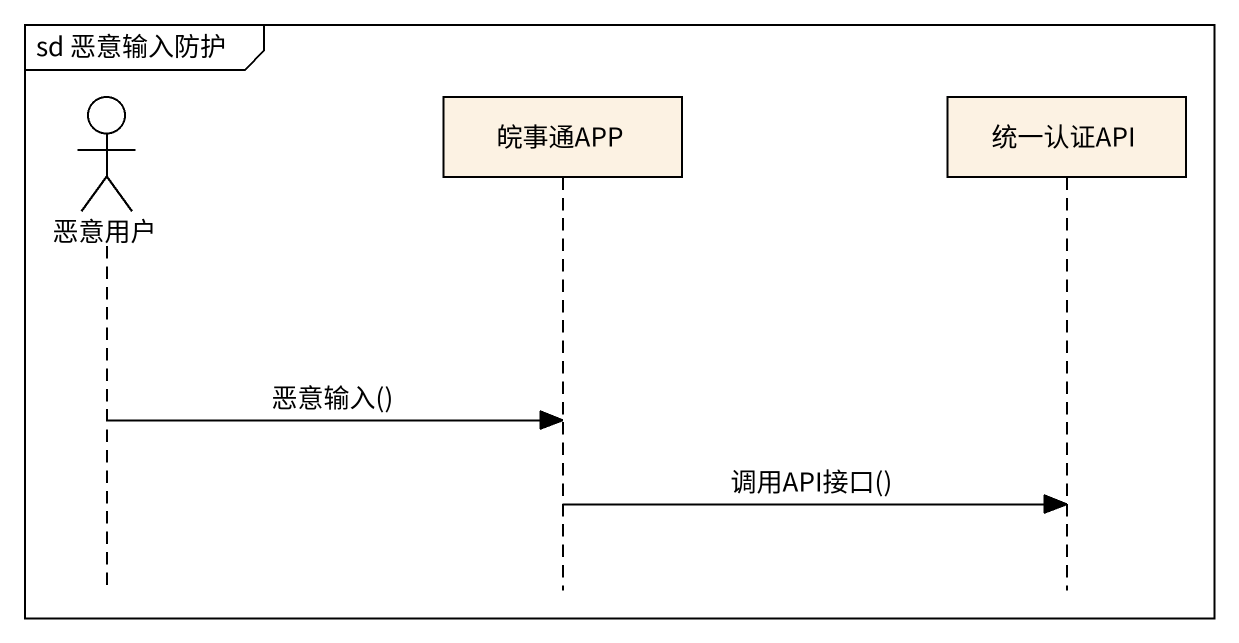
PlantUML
@startuml
mainframe sd 恶意输入防护
hide footbox
actor 恶意用户
participant 皖事通APP
participant 统一认证API

恶意用户 -> 皖事通APP : 恶意输入()
皖事通APP -> 统一认证API : 调用API接口()
@enduml
